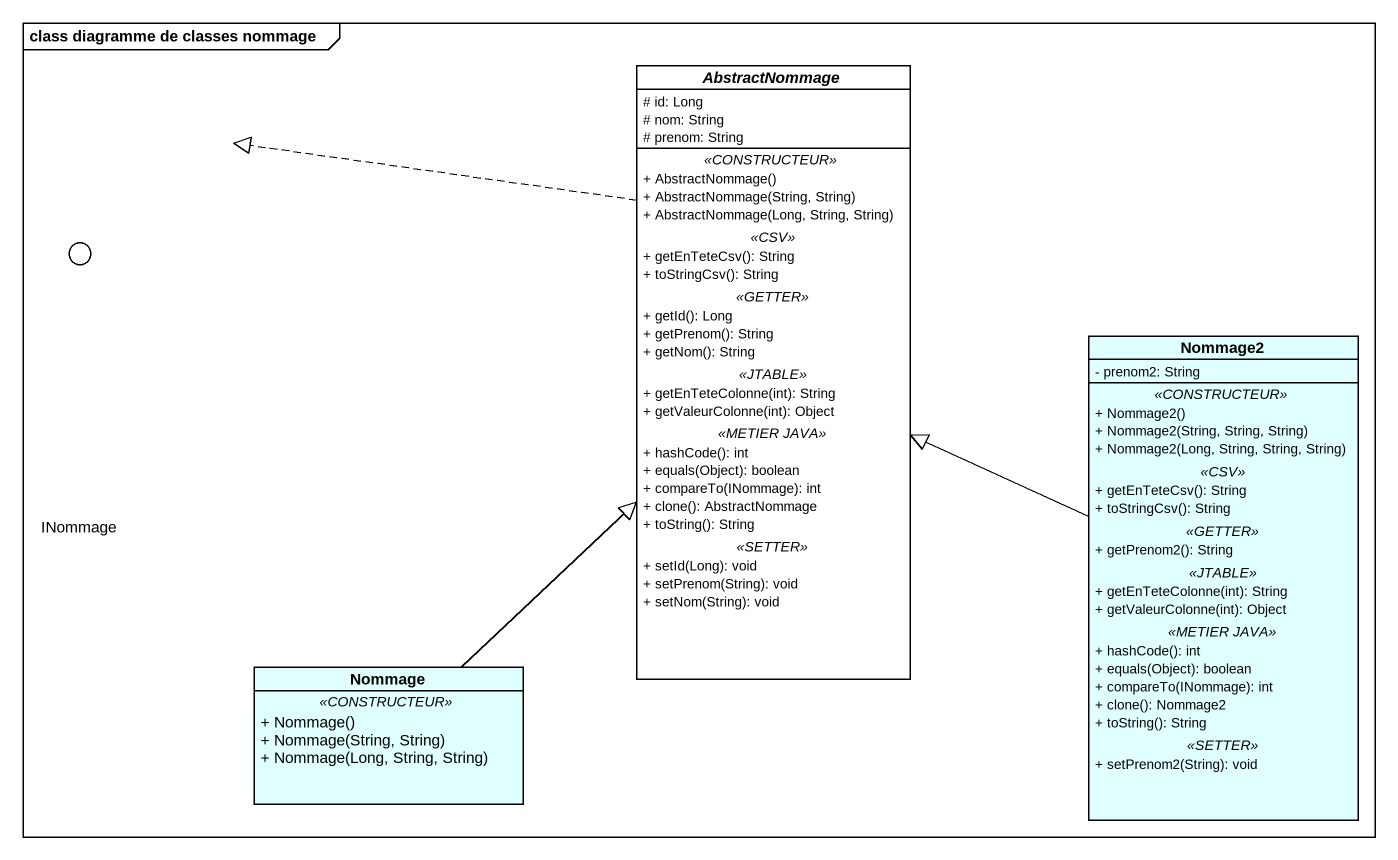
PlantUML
@startuml
mainframe class diagramme de classes nommage
allowmixing
hide circle
hide empty members
skinparam classAttributeIconSize 0
() INommage #FFFACD
abstract class AbstractNommage #FFFFFF {
  # id: Long
  # nom: String
  # prenom: String
  .. <<CONSTRUCTEUR>> ..
  + AbstractNommage()
  + AbstractNommage(String, String)
  + AbstractNommage(Long, String, String)
  .. <<CSV>> ..
  + getEnTeteCsv(): String
  + toStringCsv(): String
  .. <<GETTER>> ..
  + getId(): Long
  + getPrenom(): String
  + getNom(): String
  .. <<JTABLE>> ..
  + getEnTeteColonne(int): String
  + getValeurColonne(int): Object
  .. <<METIER JAVA>> ..
  + hashCode(): int
  + equals(Object): boolean
  + compareTo(INommage): int
  + clone(): AbstractNommage
  + toString(): String
  .. <<SETTER>> ..
  + setId(Long): void
  + setPrenom(String): void
  + setNom(String): void
}
class Nommage2 #E0FFFF {
  - prenom2: String
  .. <<CONSTRUCTEUR>> ..
  + Nommage2()
  + Nommage2(String, String, String)
  + Nommage2(Long, String, String, String)
  .. <<CSV>> ..
  + getEnTeteCsv(): String
  + toStringCsv(): String
  .. <<GETTER>> ..
  + getPrenom2(): String
  .. <<JTABLE>> ..
  + getEnTeteColonne(int): String
  + getValeurColonne(int): Object
  .. <<METIER JAVA>> ..
  + hashCode(): int
  + equals(Object): boolean
  + compareTo(INommage): int
  + clone(): Nommage2
  + toString(): String
  .. <<SETTER>> ..
  + setPrenom2(String): void
}
class Nommage #E0FFFF {
  .. <<CONSTRUCTEUR>> ..
  + Nommage()
  + Nommage(String, String)
  + Nommage(Long, String, String)
}
AbstractNommage .left.|> INommage
Nommage2 -left-|> AbstractNommage
Nommage -up-|> AbstractNommage
@enduml
